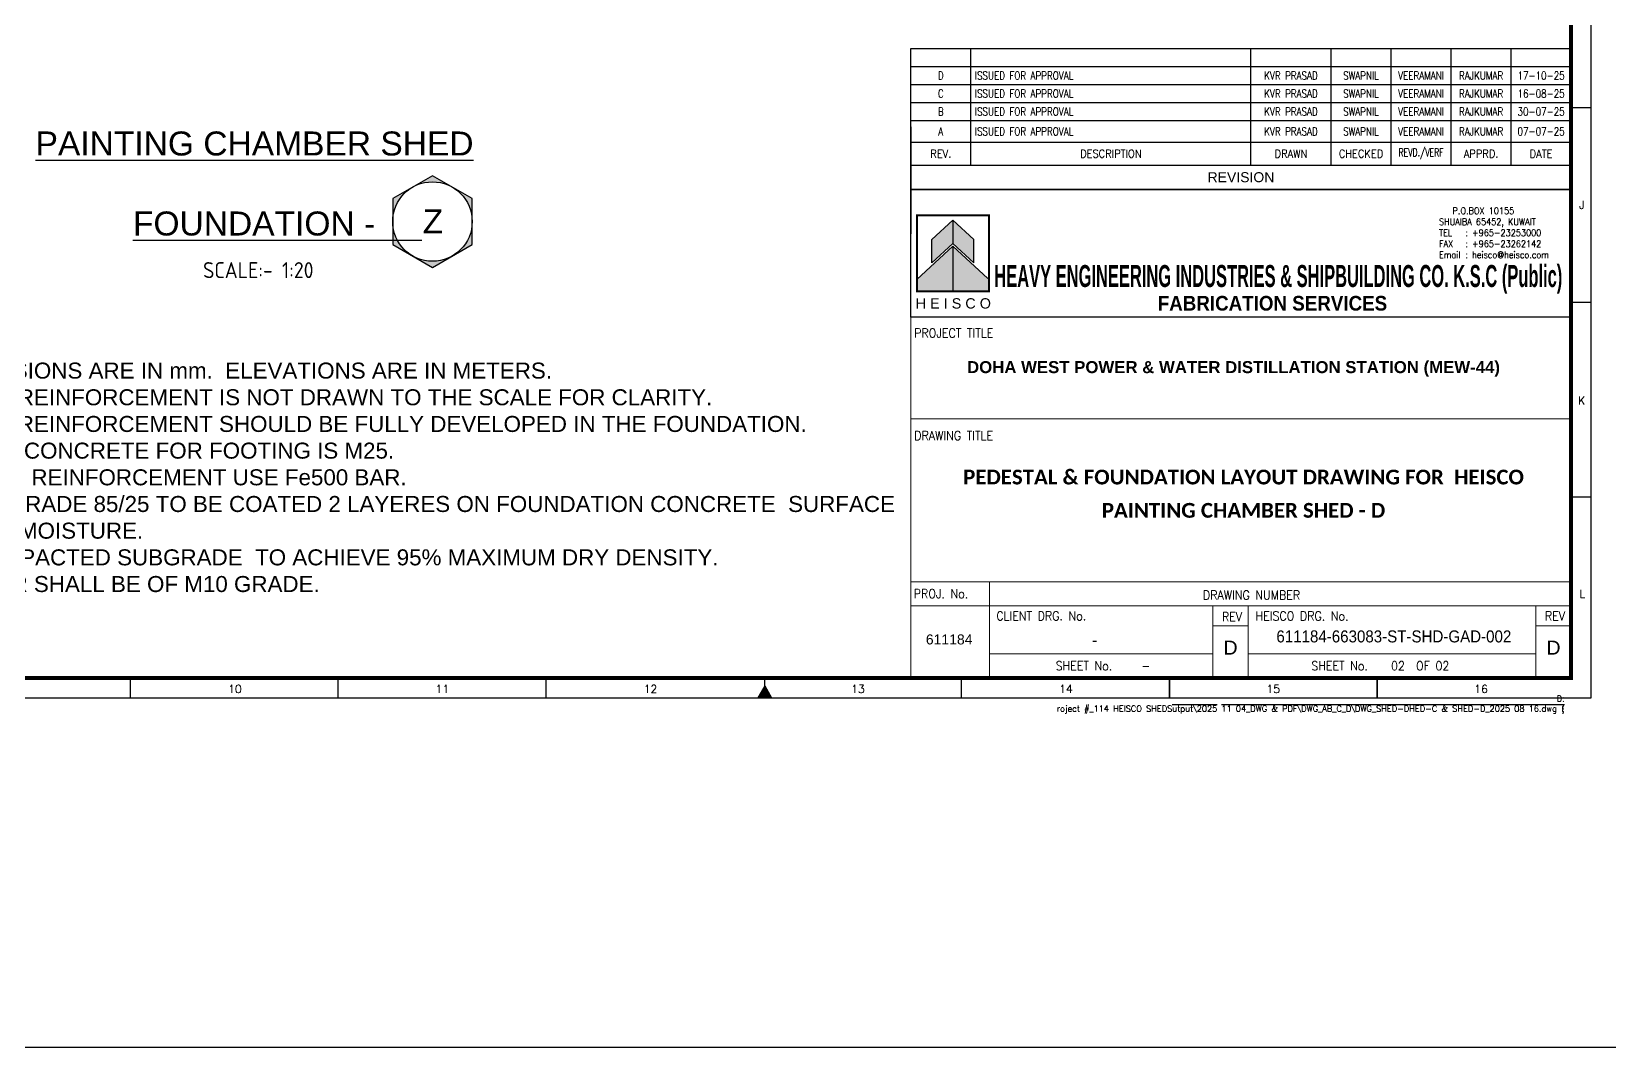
# Model space of a CAD drawing. Header units: millimetres. Extents: x -66 to 3621, y -1 to 3307.
# Drawn here: x 1471.8 to 1866.1, y 1737.4 to 1991.3 of the extents above; entities that cross this region are included whole.
import ezdxf
from ezdxf.enums import TextEntityAlignment as Align

# ---------------------------------------------------------------- set-up
doc = ezdxf.new("R2010")
doc.units = ezdxf.units.MM
for name, color, linetype in [('BORDER', 6, 'Continuous'), ('HEISCO', 7, 'Continuous'), ('TABLE', 4, 'Continuous')]:
    doc.layers.add(name, color=color, linetype=linetype)
doc.styles.add('ACISOTS', font='isocp.shx')
doc.styles.add('arial', font='arial.ttf')
doc.styles.add('HEISCO', font='ariblk.ttf')
doc.styles.add('HEISCO.', font='arial.ttf')
doc.styles.add('LOGO', font='ROMANS.SHX')
doc.styles.add('ROMANS', font='romans.shx', dxfattribs={"width": 0.8})
doc.styles.get("Standard").update_dxf_attribs({"font": 'arial.ttf'})

# ---------------------------------------------------------------- blocks, each defined once
blk = doc.blocks.new('A1B')
at = {"layer": 'BORDER', "color": 1}
for p, q in [((837, 150.51), (832, 150.51)), ((837, 101.84), (832, 101.84)), ((837, 53.17), (832, 53.17)), ((471.94, 8), (471.94, 3)), ((523.88, 8), (523.88, 3)), ((575.81, 8), (575.81, 3)), ((679.69, 3), (679.69, 8)), ((731.63, 3), (731.63, 8)), ((731.63, 8), (731.63, 3)), ((731.63, 3), (731.63, 8)), ((783.56, 3), (783.56, 8)), ((783.56, 8), (783.56, 3))]:
    blk.add_line(p, q, dxfattribs=at)
at = {"layer": 'BORDER'}
for p, q in [((630.5, 3), (630.5, 8)), ((630.5, 6), (628.77, 3)), ((630.5, 6), (632.23, 3))]:
    blk.add_line(p, q, dxfattribs=at)
blk.add_lwpolyline([(837, 3), (837, 590), (3, 590), (3, 3)], close=True, dxfattribs=at)
at = {"layer": 'BORDER', "const_width": 1}
blk.add_lwpolyline([(8, 8), (832, 8), (832, 585), (8, 585)], close=True, dxfattribs=at)
at = {"layer": 'BORDER'}
blk.add_solid([(632.23, 3), (628.77, 3), (630.5, 6)], dxfattribs=at)
at = {"color": 11, "insert": (830.38, 1.34), "char_height": 1.5, "width": 401.355, "attachment_point": 6, "style": 'ROMANS'}
blk.add_mtext('{\\W1;\\C1;D:\\Project #_114 HEISCO SHEDS\\Output\\2025 11 04_DWG & PDF\\DWG_AB_C_D\\DWG_SHED-D\\SHED-C & SHED-D_2025 08 16.dwg }', dxfattribs=at)
at = {"layer": 'BORDER', "color": 1, "style": 'ROMANS'}
for s, p in [('J', (834.67, 125.23)), ('K', (834.62, 76.36)), ('L', (834.8, 28.07)), ('10', (498.13, 4.25)), ('11', (549.97, 4.25)), ('12', (601.96, 4.25)), ('13', (653.79, 4.25)), ('14', (705.77, 4.25)), ('15', (757.56, 4.25)), ('16', (809.48, 4.25))]:
    blk.add_text(s, height=2, dxfattribs=at).set_placement(p, align=Align.CENTER)
blk = doc.blocks.new('A$C61D9601B')
at = {"layer": 'HEISCO'}
for color, points in [(34, [(5.84, -8.9), (5.84, -15.38), (11.66, -10.02), (11.66, -3.54)]), (40, [(11.66, -3.54), (11.66, -10.02), (17.48, -15.38), (17.48, -8.9)]), (142, [(1.66, -19.99), (1.66, -23.3), (11.66, -23.3), (11.66, -10.78)]), (138, [(11.66, -10.78), (11.66, -23.3), (21.66, -23.3), (21.66, -19.99)])]:
    blk.add_hatch(color=color, dxfattribs=at).paths.add_polyline_path(points)
blk.add_line((11.66, -10.78), (11.66, -23.3))
blk.add_line((11.66, -10.78), (11.66, -23.3))
at = {"layer": 'HEISCO', "color": 142, "true_color": 0x00a8e1}
blk.add_line((11.66, -10.78), (1.66, -19.99), dxfattribs=at)
at = {"layer": 'HEISCO', "color": 138, "true_color": 0x004961}
for q in [(11.66, -23.3), (21.38, -19.73), (11.66, -23.3)]:
    blk.add_line((11.66, -10.78), q, dxfattribs=at)
at = {"layer": 'HEISCO', "color": 142, "true_color": 0x00a8e1, "const_width": 0.559}
blk.add_lwpolyline([(21.66, -23.3), (21.66, -2.17), (1.66, -2.17), (1.66, -23.3)], close=True, dxfattribs=at)
at = {"layer": 'HEISCO', "color": 34, "true_color": 0xa85400}
blk.add_lwpolyline([(5.84, -8.9), (11.66, -3.54), (11.66, -10.02), (5.84, -15.38)], close=True, dxfattribs=at)
at = {"layer": 'HEISCO', "color": 40, "true_color": 0xffc038}
blk.add_lwpolyline([(17.48, -8.9), (11.66, -3.54), (11.66, -10.02), (17.48, -15.38)], close=True, dxfattribs=at)
at = {"layer": 'HEISCO', "color": 7, "linetype": 'Continuous', "style": 'HEISCO.'}
blk.add_text('H E I S C O', height=2.8666, dxfattribs=at).set_placement((11.77, -26.65), align=Align.MIDDLE_CENTER)
blk = doc.blocks.new('165-HEISCO')
at = {"layer": 'HEISCO', "color": 6}
blk.add_lwpolyline([(0, 32), (165, 32), (165, 0), (0, 0)], close=True, dxfattribs=at)
at = {"layer": 'HEISCO', "xscale": 0.9, "yscale": 0.9, "zscale": 0.9}
blk.add_blockref('A$C61D9601B', (0.03, 27.46), dxfattribs=at)
at = {"layer": 'HEISCO', "color": 7, "linetype": 'ByBlock', "style": 'HEISCO', "width": 0.471616}
blk.add_text('HEAVY ENGINEERING INDUSTRIES & SHIPBUILDING CO. K.S.C (Public)', height=5.5, dxfattribs=at).set_placement((20.87, 7.57), (162.79, 7.57), align=Align.FIT)
at = {"layer": 'HEISCO', "color": 7, "linetype": 'ByBlock', "style": 'HEISCO', "width": 0.8}
blk.add_text('FABRICATION SERVICES', height=3.6667, dxfattribs=at).set_placement((90.37, 3.51), align=Align.MIDDLE_CENTER)
at = {"layer": 'HEISCO', "color": 3, "insert": (131.98, 27.45), "char_height": 1.65, "width": 30.9183, "attachment_point": 1, "style": 'LOGO'}
blk.add_mtext('\\pxsm1,ql;   {\\W0.9;P.O.BOX 10155\\P\\pt3,4;SHUAIBA 65452, KUWAIT \\P\\pt4;TEL^I: +965-23253000 \\PFAX^I: +965-23262142 \\PEmail^I: heisco@heisco.com}', dxfattribs=at)
blk = doc.blocks.new('*T6358')
at = {"layer": 'TABLE', "color": 4}
for p, q in [((0, 35.16), (165, 35.16)), ((0, 0), (0, 35.16)), ((15, 6), (15, 35.16)), ((85, 6), (85, 35.16)), ((105, 6), (105, 35.16)), ((120, 6), (120, 35.16)), ((135, 6), (135, 35.16)), ((150, 6), (150, 35.16)), ((165, 0), (165, 35.16)), ((0, 11.77), (165, 11.77)), ((0, 6), (15, 6)), ((0, 0), (165, 0))]:
    blk.add_line(p, q, dxfattribs=at)
at = {"layer": 'TABLE', "color": 8}
for p, q in [((0, 30.66), (165, 30.66)), ((0, 26.16), (165, 26.16)), ((0, 21.66), (165, 21.66)), ((0, 17.16), (165, 17.16))]:
    blk.add_line(p, q, dxfattribs=at)
at = {"layer": 'TABLE', "color": 0, "lineweight": -2}
blk.add_line((15, 6), (165, 6), dxfattribs=at)
at = {"layer": 'TABLE', "color": 7}
for s, insert, char_height, width, attachment_point, style in [('D', (7.5, 28.41), 2, 13, 5, 'ROMANS'), ('ISSUED FOR APPROVAL', (16, 28.41), 2, 68, 4, 'ROMANS'), ('KVR PRASAD', (95, 28.41), 2, 18, 5, 'ROMANS'), ('SWAPNIL', (112.5, 28.41), 2, 13, 5, 'ROMANS'), ('VEERAMANI', (127.5, 28.41), 2, 13, 5, 'ROMANS'), ('RAJKUMAR', (142.5, 28.41), 2, 13, 5, 'ROMANS'), ('17-10-25', (157.5, 28.41), 2, 13, 5, 'ROMANS'), ('C', (7.5, 23.91), 2, 13, 5, 'ROMANS'), ('ISSUED FOR APPROVAL', (16, 23.91), 2, 68, 4, 'ROMANS'), ('KVR PRASAD', (95, 23.91), 2, 18, 5, 'ROMANS'), ('SWAPNIL', (112.5, 23.91), 2, 13, 5, 'ROMANS'), ('VEERAMANI', (127.5, 23.91), 2, 13, 5, 'ROMANS'), ('RAJKUMAR', (142.5, 23.91), 2, 13, 5, 'ROMANS'), ('16-08-25', (157.5, 23.91), 2, 13, 5, 'ROMANS'), ('B', (7.5, 19.41), 2, 13, 5, 'ROMANS'), ('ISSUED FOR APPROVAL', (16, 19.41), 2, 68, 4, 'ROMANS'), ('KVR PRASAD', (95, 19.41), 2, 18, 5, 'ROMANS'), ('SWAPNIL', (112.5, 19.41), 2, 13, 5, 'ROMANS'), ('VEERAMANI', (127.5, 19.41), 2, 13, 5, 'ROMANS'), ('RAJKUMAR', (142.5, 19.41), 2, 13, 5, 'ROMANS'), ('30-07-25', (157.5, 19.41), 2, 13, 5, 'ROMANS'), ('{\\W0.9;REV.}', (7.5, 8.89), 2, 13, 5, 'ROMANS'), ('{\\W0.9;DESCRIPTION}', (50, 8.89), 2, 68, 5, 'ROMANS'), ('{\\W0.9;DRAWN}', (95, 8.89), 2, 18, 5, 'ROMANS'), ('{\\W0.9;CHECKED}', (112.5, 8.89), 2, 13, 5, 'ROMANS'), ('{\\W0.7;REVD./VERF}', (127.5, 8.89), 2, 13, 5, 'ROMANS'), ('{\\W0.9;APPRD.}', (142.5, 8.89), 2, 13, 5, 'ROMANS'), ('{\\W0.9;DATE}', (157.5, 8.89), 2, 13, 5, 'ROMANS'), ('{\\C7;REVISION}', (82.5, 3), 2.5, 163, 5, 'arial')]:
    blk.add_mtext(s, dxfattribs=dict(at, insert=insert, char_height=char_height, width=width, attachment_point=attachment_point, style=style))
at = {"layer": 'TABLE', "color": 3, "char_height": 2, "style": 'ROMANS'}
for s, insert, width, attachment_point in [('A', (7.5, 14.46), 13, 5), ('ISSUED FOR APPROVAL', (16, 14.46), 68, 4), ('KVR PRASAD', (95, 14.46), 18, 5), ('SWAPNIL', (112.5, 14.46), 13, 5), ('VEERAMANI', (127.5, 14.46), 13, 5), ('RAJKUMAR', (142.5, 14.46), 13, 5), ('07-07-25', (157.5, 14.46), 13, 5)]:
    blk.add_mtext(s, dxfattribs=dict(at, insert=insert, width=width, attachment_point=attachment_point))

msp = doc.modelspace()

# ---------------------------------------------------------------- hatches: boundary and pattern name
at = {"transparency": 33554687}
h = msp.add_hatch(color=256, dxfattribs=at)
h.dxf.hatch_style = 1
h.paths.add_polyline_path([(1581.91569, 1943.80026), (1581.91569, 1949.5324), (1576.9515, 1952.39848, -0.267949192)])
h.paths.add_polyline_path([(1576.9515, 1935.20205), (1581.91569, 1938.06812), (1581.91569, 1943.80026, -0.267949192)])
h.paths.add_polyline_path([(1567.02314, 1935.20205), (1571.98732, 1932.33597), (1576.9515, 1935.20205, -0.267949192)])
h.paths.add_polyline_path([(1562.05896, 1943.80026), (1562.05896, 1938.06812), (1567.02314, 1935.20205, -0.267949192)])
h.paths.add_polyline_path([(1567.02314, 1952.39848), (1562.05896, 1949.5324), (1562.05896, 1943.80026, -0.267949192)])
h.paths.add_polyline_path([(1576.9515, 1952.39848), (1571.98732, 1955.26455), (1567.02314, 1952.39848, -0.267949192)])

# ---------------------------------------------------------------- linework, layer by layer
for points in [[(-66.42426, 2608.97002), (1917.17851, 2608.97002), (1917.17851, 1737.38699), (-66.42426, 1737.38699)], [(1571.98732, 1932.33597), (1581.91569, 1938.06812), (1581.91569, 1949.5324), (1571.98732, 1955.26455), (1562.05896, 1949.5324), (1562.05896, 1938.06812)]]:
    msp.add_lwpolyline(points, close=True)
msp.add_circle((1571.98732, 1943.80026), 9.92836)
at = {"layer": 'BORDER'}
for p, q in [((1691.514, 1987.03428), (1856.514, 1987.03428)), ((1691.514, 1967.43905), (1691.514, 1940.69834)), ((1856.514, 1967.43905), (1856.514, 1940.69834)), ((1691.514, 1951.84737), (1856.514, 1951.84737))]:
    msp.add_line(p, q, dxfattribs=at)
at = {"layer": 'BORDER', "color": 8, "lineweight": 0}
for p, q in [((1766.99989, 1842.72715), (1775.81778, 1842.72715)), ((1847.69611, 1842.72715), (1856.514, 1842.72715))]:
    msp.add_line(p, q, dxfattribs=at)
at = {"layer": 'BORDER', "color": 6, "lineweight": 0}
msp.add_lwpolyline([(1691.514, 1919.87618), (1856.514, 1919.87618), (1856.514, 1829.72715), (1691.514, 1829.72715)], close=True, dxfattribs=at)
for points in [[(1691.514, 1894.52796), (1856.514, 1894.52796)], [(1691.514, 1853.72715), (1856.514, 1853.72715)], [(1711.18074, 1853.72715), (1711.18074, 1829.72715)], [(1691.514, 1847.72715), (1856.514, 1847.72715)], [(1766.99989, 1847.72715), (1766.99989, 1829.72715)], [(1775.81778, 1847.72715), (1775.81778, 1829.72715)], [(1847.69611, 1847.72715), (1847.69611, 1829.72715)]]:
    msp.add_lwpolyline(points, dxfattribs=at)
at = {"layer": 'BORDER', "color": 8, "lineweight": 0}
for points in [[(1711.18074, 1835.72715), (1766.99989, 1835.72715)], [(1775.81778, 1835.72715), (1847.69611, 1835.72715)]]:
    msp.add_lwpolyline(points, dxfattribs=at)

# ---------------------------------------------------------------- block references
for name, p in [('A1B', (1024.514, 1821.72715)), ('*T6358', (1691.514, 1951.87618))]:
    msp.add_blockref(name, p)
at = {"layer": 'HEISCO'}
msp.add_blockref('165-HEISCO', (1691.514, 1919.87618), dxfattribs=at)

# ---------------------------------------------------------------- texts
at = {"color": 130}
for s, p in [('%%UPAINTING CHAMBER SHED', (1472.83583, 1963.31292)), ('%%UFOUNDATION -     ', (1497.16358, 1943.31666))]:
    msp.add_text(s, height=6, dxfattribs=at).set_placement(p, align=Align.MIDDLE_LEFT)
msp.add_text('Z', height=6, dxfattribs=at).set_placement((1572.11998, 1943.83278), align=Align.MIDDLE_CENTER)
at = {"insert": (1528.48097, 1931.65942), "char_height": 4, "attachment_point": 5, "style": 'ACISOTS'}
msp.add_mtext('SCALE:- 1:20', dxfattribs=at)
at = {"color": 130, "insert": (1431.42724, 1915.22232), "char_height": 4, "width": 255.8568856, "attachment_point": 1}
msp.add_mtext('NOTES :-\\P1. ALL DIMENSIONS ARE IN mm.  ELEVATIONS ARE IN METERS. \\P2. PEDESTAL REINFORCEMENT IS NOT DRAWN TO THE SCALE FOR CLARITY. \\P3. PEDESTAL REINFORCEMENT SHOULD BE FULLY DEVELOPED IN THE FOUNDATION. \\P4.  GRADE OF CONCRETE FOR FOOTING IS M25. \\P5.  FOR STEEL REINFORCEMENT USE Fe500 BAR. \\P6.  BITUMEN GRADE 85/25 TO BE COATED 2 LAYERES ON FOUNDATION CONCRETE  SURFACE      \\PTO PREVENT MOISTURE. \\P7.  WELL COMPACTED SUBGRADE  TO ACHIEVE 95% MAXIMUM DRY DENSITY. \\P8.  PCC LAYER SHALL BE OF M10 GRADE.', dxfattribs=at)
at = {"layer": 'BORDER', "color": 3, "style": 'ROMANS', "width": 0.9}
for s, p in [('PROJECT TITLE', (1692.3496, 1914.81041)), ('DRAWING TITLE', (1692.37662, 1889.18484)), ('PROJ. No.', (1692.25402, 1849.66794)), ('DRAWING NUMBER', (1764.50339, 1849.31965)), ('CLIENT DRG. No.', (1712.88581, 1844.12267)), ('HEISCO DRG. No.', (1777.6408, 1844.10291)), ('SHEET No.    -', (1727.71227, 1831.65091)), ('SHEET No.   02  OF 02', (1791.59842, 1831.65091))]:
    msp.add_text(s, height=2.25, dxfattribs=at).set_placement(p)
for p in [(1771.78913, 1843.89685), (1852.48535, 1844.10801)]:
    msp.add_text('REV', height=2.25, dxfattribs=at).set_placement(p, align=Align.CENTER)
at = {"layer": 'BORDER', "color": 7, "style": 'arial'}
for s, insert, char_height, width, attachment_point in [('{\\fArial|b1|i0|c0|p34;DOHA WEST POWER & WATER DISTILLATION STATION (MEW-44)}', (1772.15296, 1906.96985), 3, 163.2446491, 5), ('{\\fCalibri|b1|i0|c0|p2;\\H1.2308x;PEDESTAL & FOUNDATION LAYOUT DRAWING FOR  HEISCO}', (1774.66159, 1879.92657), 3, 163.2446491, 5), ('{\\fCalibri|b1|i0|c0|p2;\\H1.2308x;PAINTING CHAMBER SHED - D}', (1774.66159, 1871.6073), 3, 163.2446491, 5), ('{\\W0.9;611184-663083-ST-SHD-GAD-002}', (1812.21656, 1841.61867), 3, 43.6131774, 2), ('611184', (1701.10684, 1840.61706), 2.5, 24.9498763, 2), ('-', (1737.47332, 1840.7245), 3, 47.4853409, 2), ('D', (1771.41252, 1837.31448), 3.5, 6.2972783, 5), ('D', (1852.10874, 1837.31448), 3.5, 6.2972783, 5)]:
    msp.add_mtext(s, dxfattribs=dict(at, insert=insert, char_height=char_height, width=width, attachment_point=attachment_point))

doc.saveas('drawing.dxf')
